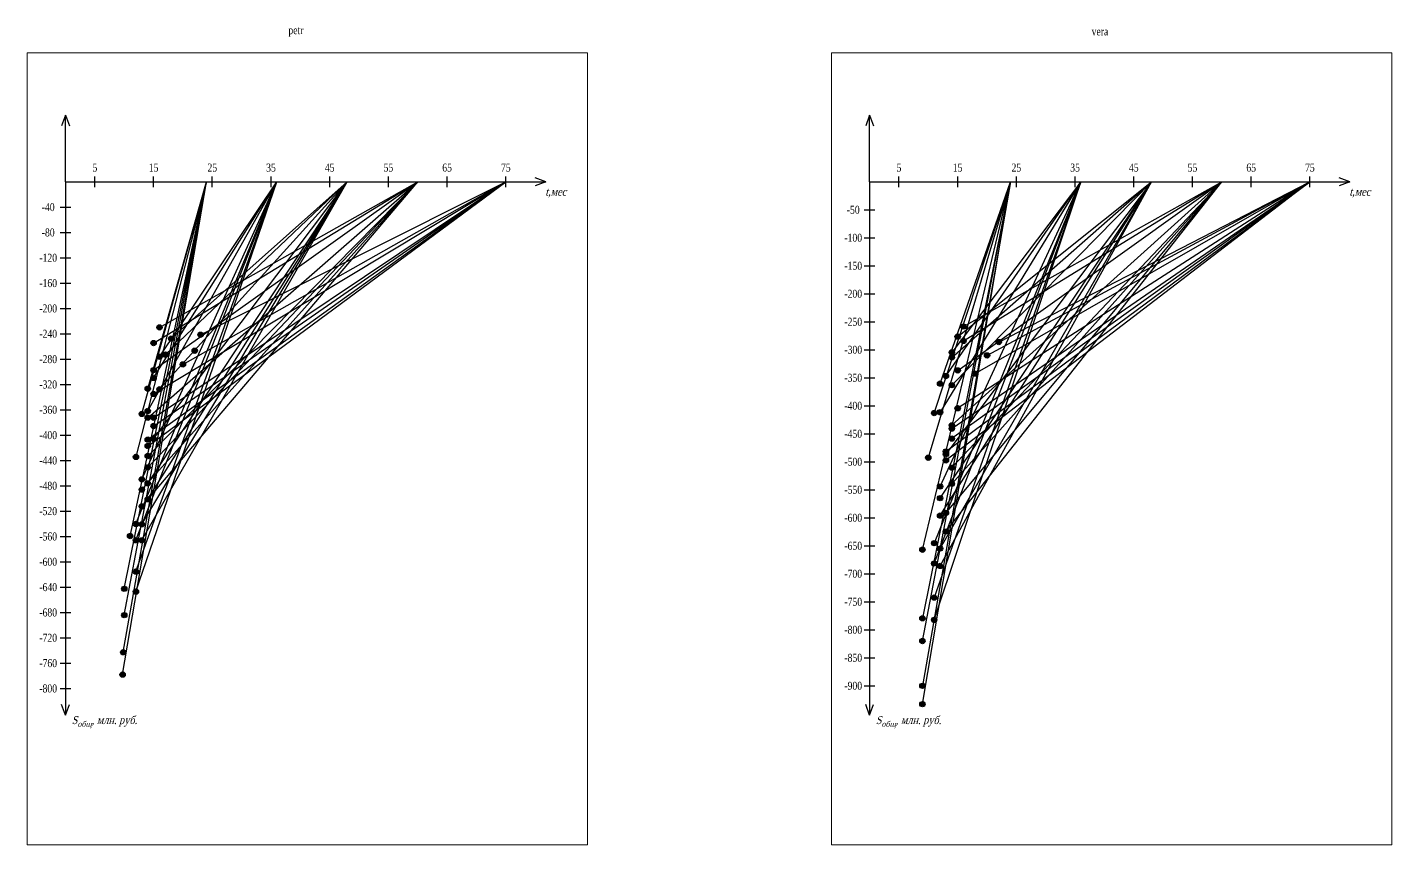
# Model space of a CAD drawing. Header units: millimetres. Extents: x -180 to 58926, y -10791 to 13515.
# Drawn here: x 9163 to 14276, y 3384 to 6449 of the extents above; entities that cross this region are included whole.
import ezdxf

# ---------------------------------------------------------------- set-up
doc = ezdxf.new("R2010")
doc.units = ezdxf.units.MM
for name, color, linetype, lineweight in [('basic', 95, 'Continuous', 30), ('text', 13, 'Continuous', 20), ('thin', 153, 'Continuous', 18)]:
    doc.layers.add(name, color=color, linetype=linetype, lineweight=lineweight)
doc.styles.add('GOST-2.304_Type-B_shrink', font='', dxfattribs={"width": 0.8})
doc.styles.add('Structures', font='isocpeur.ttf', dxfattribs={"width": 0.85, "oblique": 15})
doc.styles.get('GOST-2.304_Type-B_shrink').set_extended_font_data('GOST Common')

msp = doc.modelspace()

# ---------------------------------------------------------------- hatches: boundary and pattern name
at = {"layer": 'basic'}
h = msp.add_hatch(color=256, dxfattribs=at)
h.dxf.hatch_style = 1
h.paths.add_polyline_path([(9648.096, 5323.702, 1), (9668.096, 5323.702, 1)])
h = msp.add_hatch(color=256, dxfattribs=at)
h.dxf.hatch_style = 1
h.paths.add_polyline_path([(12661.464, 5326.949, 1), (12681.464, 5326.949, 1)])
h = msp.add_hatch(color=256, dxfattribs=at)
h.dxf.hatch_style = 1
h.paths.add_polyline_path([(9626.096, 5265.052, 1), (9646.096, 5265.052, 1)])
h = msp.add_hatch(color=256, dxfattribs=at)
h.dxf.hatch_style = 1
h.paths.add_polyline_path([(9692.096, 5281.447, 1), (9712.096, 5281.447, 1)])
h = msp.add_hatch(color=256, dxfattribs=at)
h.dxf.hatch_style = 1
h.paths.add_polyline_path([(9802.096, 5296.024, 1), (9822.096, 5296.024, 1)])
h = msp.add_hatch(color=256, dxfattribs=at)
h.dxf.hatch_style = 1
h.paths.add_polyline_path([(12639.464, 5289.239, 1), (12659.464, 5289.239, 1)])
h = msp.add_hatch(color=256, dxfattribs=at)
h.dxf.hatch_style = 1
h.paths.add_polyline_path([(12661.464, 5272.645, 1), (12681.464, 5272.645, 1)])
h = msp.add_hatch(color=256, dxfattribs=at)
h.dxf.hatch_style = 1
h.paths.add_polyline_path([(12793.464, 5268.765, 1), (12813.464, 5268.765, 1)])
h = msp.add_hatch(color=256, dxfattribs=at)
h.dxf.hatch_style = 1
h.paths.add_polyline_path([(9648.096, 5213.805, 1), (9668.096, 5213.805, 1)])
h = msp.add_hatch(color=256, dxfattribs=at)
h.dxf.hatch_style = 1
h.paths.add_polyline_path([(9670.096, 5221.696, 1), (9690.096, 5221.696, 1)])
h = msp.add_hatch(color=256, dxfattribs=at)
h.dxf.hatch_style = 1
h.paths.add_polyline_path([(9780.096, 5236.267, 1), (9800.096, 5236.267, 1)])
h = msp.add_hatch(color=256, dxfattribs=at)
h.dxf.hatch_style = 1
h.paths.add_polyline_path([(12617.464, 5229.755, 1), (12637.464, 5229.755, 1)])
h = msp.add_hatch(color=256, dxfattribs=at)
h.dxf.hatch_style = 1
h.paths.add_polyline_path([(12617.464, 5210.927, 1), (12637.464, 5210.927, 1)])
h = msp.add_hatch(color=256, dxfattribs=at)
h.dxf.hatch_style = 1
h.paths.add_polyline_path([(12749.464, 5218.521, 1), (12769.464, 5218.521, 1)])
h = msp.add_hatch(color=256, dxfattribs=at)
h.dxf.hatch_style = 1
h.paths.add_polyline_path([(9626.096, 5163.244, 1), (9646.096, 5163.244, 1)])
h = msp.add_hatch(color=256, dxfattribs=at)
h.dxf.hatch_style = 1
h.paths.add_polyline_path([(9736.096, 5184.731, 1), (9756.096, 5184.731, 1)])
h = msp.add_hatch(color=256, dxfattribs=at)
h.dxf.hatch_style = 1
h.paths.add_polyline_path([(12639.464, 5162.256, 1), (12659.464, 5162.256, 1)])
h = msp.add_hatch(color=256, dxfattribs=at)
h.dxf.hatch_style = 1
h.paths.add_polyline_path([(9626.096, 5134.24, 1), (9646.096, 5134.24, 1)])
h = msp.add_hatch(color=256, dxfattribs=at)
h.dxf.hatch_style = 1
h.paths.add_polyline_path([(12573.464, 5112.852, 1), (12593.464, 5112.852, 1)])
h = msp.add_hatch(color=256, dxfattribs=at)
h.dxf.hatch_style = 1
h.paths.add_polyline_path([(12595.464, 5141.305, 1), (12615.464, 5141.305, 1)])
h = msp.add_hatch(color=256, dxfattribs=at)
h.dxf.hatch_style = 1
h.paths.add_polyline_path([(12617.464, 5106.831, 1), (12637.464, 5106.831, 1)])
h = msp.add_hatch(color=256, dxfattribs=at)
h.dxf.hatch_style = 1
h.paths.add_polyline_path([(12705.464, 5150.518, 1), (12725.464, 5150.518, 1)])
h = msp.add_hatch(color=256, dxfattribs=at)
h.dxf.hatch_style = 1
h.paths.add_polyline_path([(9604.096, 5093.607, 1), (9624.096, 5093.607, 1)])
h = msp.add_hatch(color=256, dxfattribs=at)
h.dxf.hatch_style = 1
h.paths.add_polyline_path([(9626.096, 5074.229, 1), (9646.096, 5074.229, 1)])
h = msp.add_hatch(color=256, dxfattribs=at)
h.dxf.hatch_style = 1
h.paths.add_polyline_path([(9648.096, 5091.375, 1), (9668.096, 5091.375, 1)])
h = msp.add_hatch(color=256, dxfattribs=at)
h.dxf.hatch_style = 1
h.paths.add_polyline_path([(9604.096, 5010.328, 1), (9624.096, 5010.328, 1)])
h = msp.add_hatch(color=256, dxfattribs=at)
h.dxf.hatch_style = 1
h.paths.add_polyline_path([(12551.464, 5002.556, 1), (12571.464, 5002.556, 1)])
h = msp.add_hatch(color=256, dxfattribs=at)
h.dxf.hatch_style = 1
h.paths.add_polyline_path([(12573.464, 5005.551, 1), (12593.464, 5005.551, 1)])
h = msp.add_hatch(color=256, dxfattribs=at)
h.dxf.hatch_style = 1
h.paths.add_polyline_path([(12639.464, 5020.381, 1), (12659.464, 5020.381, 1)])
h = msp.add_hatch(color=256, dxfattribs=at)
h.dxf.hatch_style = 1
h.paths.add_polyline_path([(9582.096, 4999.158, 1), (9602.096, 4999.158, 1)])
h = msp.add_hatch(color=256, dxfattribs=at)
h.dxf.hatch_style = 1
h.paths.add_polyline_path([(9604.096, 4984.766, 1), (9624.096, 4984.766, 1)])
h = msp.add_hatch(color=256, dxfattribs=at)
h.dxf.hatch_style = 1
h.paths.add_polyline_path([(9626.096, 4984.67, 1), (9646.096, 4984.67, 1)])
h = msp.add_hatch(color=256, dxfattribs=at)
h.dxf.hatch_style = 1
h.paths.add_polyline_path([(9626.096, 4953.642, 1), (9646.096, 4953.642, 1)])
h = msp.add_hatch(color=256, dxfattribs=at)
h.dxf.hatch_style = 1
h.paths.add_polyline_path([(12617.464, 4956.71, 1), (12637.464, 4956.71, 1)])
h = msp.add_hatch(color=256, dxfattribs=at)
h.dxf.hatch_style = 1
h.paths.add_polyline_path([(9604.096, 4902.785, 1), (9624.096, 4902.785, 1)])
h = msp.add_hatch(color=256, dxfattribs=at)
h.dxf.hatch_style = 1
h.paths.add_polyline_path([(9626.096, 4905.157, 1), (9646.096, 4905.157, 1)])
h = msp.add_hatch(color=256, dxfattribs=at)
h.dxf.hatch_style = 1
h.paths.add_polyline_path([(12617.464, 4944.257, 1), (12637.464, 4944.257, 1)])
h = msp.add_hatch(color=256, dxfattribs=at)
h.dxf.hatch_style = 1
h.paths.add_polyline_path([(12617.464, 4906.619, 1), (12637.464, 4906.619, 1)])
h = msp.add_hatch(color=256, dxfattribs=at)
h.dxf.hatch_style = 1
h.paths.add_polyline_path([(9604.096, 4878.548, 1), (9624.096, 4878.548, 1)])
h = msp.add_hatch(color=256, dxfattribs=at)
h.dxf.hatch_style = 1
h.paths.add_polyline_path([(12595.464, 4858.35, 1), (12615.464, 4858.35, 1)])
h = msp.add_hatch(color=256, dxfattribs=at)
h.dxf.hatch_style = 1
h.paths.add_polyline_path([(12595.464, 4848.35, 1), (12615.464, 4848.35, 1)])
h = msp.add_hatch(color=256, dxfattribs=at)
h.dxf.hatch_style = 1
h.paths.add_polyline_path([(9560.096, 4837.706, 1), (9580.096, 4837.706, 1)])
h = msp.add_hatch(color=256, dxfattribs=at)
h.dxf.hatch_style = 1
h.paths.add_polyline_path([(9604.096, 4841.3, 1), (9624.096, 4841.3, 1)])
h = msp.add_hatch(color=256, dxfattribs=at)
h.dxf.hatch_style = 1
h.paths.add_polyline_path([(9604.096, 4798.454, 1), (9624.096, 4798.454, 1)])
h = msp.add_hatch(color=256, dxfattribs=at)
h.dxf.hatch_style = 1
h.paths.add_polyline_path([(12529.464, 4834.986, 1), (12549.464, 4834.986, 1)])
h = msp.add_hatch(color=256, dxfattribs=at)
h.dxf.hatch_style = 1
h.paths.add_polyline_path([(12595.464, 4824.972, 1), (12615.464, 4824.972, 1)])
h = msp.add_hatch(color=256, dxfattribs=at)
h.dxf.hatch_style = 1
h.paths.add_polyline_path([(12617.464, 4798.028, 1), (12637.464, 4798.028, 1)])
h = msp.add_hatch(color=256, dxfattribs=at)
h.dxf.hatch_style = 1
h.paths.add_polyline_path([(9582.096, 4753.75, 1), (9602.096, 4753.75, 1)])
h = msp.add_hatch(color=256, dxfattribs=at)
h.dxf.hatch_style = 1
h.paths.add_polyline_path([(9582.096, 4715.223, 1), (9602.096, 4715.223, 1)])
h = msp.add_hatch(color=256, dxfattribs=at)
h.dxf.hatch_style = 1
h.paths.add_polyline_path([(9604.096, 4738.754, 1), (9624.096, 4738.754, 1)])
h = msp.add_hatch(color=256, dxfattribs=at)
h.dxf.hatch_style = 1
h.paths.add_polyline_path([(12573.464, 4726.887, 1), (12593.464, 4726.887, 1)])
h = msp.add_hatch(color=256, dxfattribs=at)
h.dxf.hatch_style = 1
h.paths.add_polyline_path([(12617.464, 4737.1, 1), (12637.464, 4737.1, 1)])
h = msp.add_hatch(color=256, dxfattribs=at)
h.dxf.hatch_style = 1
h.paths.add_polyline_path([(9582.096, 4652.195, 1), (9602.096, 4652.195, 1)])
h = msp.add_hatch(color=256, dxfattribs=at)
h.dxf.hatch_style = 1
h.paths.add_polyline_path([(9604.096, 4679.056, 1), (9624.096, 4679.056, 1)])
h = msp.add_hatch(color=256, dxfattribs=at)
h.dxf.hatch_style = 1
h.paths.add_polyline_path([(12573.464, 4683.386, 1), (12593.464, 4683.386, 1)])
h = msp.add_hatch(color=256, dxfattribs=at)
h.dxf.hatch_style = 1
h.paths.add_polyline_path([(12573.464, 4617.854, 1), (12593.464, 4617.854, 1)])
h = msp.add_hatch(color=256, dxfattribs=at)
h.dxf.hatch_style = 1
h.paths.add_polyline_path([(12595.464, 4627.37, 1), (12615.464, 4627.37, 1)])
h = msp.add_hatch(color=256, dxfattribs=at)
h.dxf.hatch_style = 1
h.paths.add_polyline_path([(9538.096, 4540.988, 1), (9558.096, 4540.988, 1)])
h = msp.add_hatch(color=256, dxfattribs=at)
h.dxf.hatch_style = 1
h.paths.add_polyline_path([(9560.096, 4586.624, 1), (9580.096, 4586.624, 1)])
h = msp.add_hatch(color=256, dxfattribs=at)
h.dxf.hatch_style = 1
h.paths.add_polyline_path([(9582.096, 4585.253, 1), (9602.096, 4585.253, 1)])
h = msp.add_hatch(color=256, dxfattribs=at)
h.dxf.hatch_style = 1
h.paths.add_polyline_path([(12595.464, 4558.303, 1), (12615.464, 4558.303, 1)])
h = msp.add_hatch(color=256, dxfattribs=at)
h.dxf.hatch_style = 1
h.paths.add_polyline_path([(9560.096, 4525.447, 1), (9580.096, 4525.447, 1)])
h = msp.add_hatch(color=256, dxfattribs=at)
h.dxf.hatch_style = 1
h.paths.add_polyline_path([(9582.096, 4525.447, 1), (9602.096, 4525.447, 1)])
h = msp.add_hatch(color=256, dxfattribs=at)
h.dxf.hatch_style = 1
h.paths.add_polyline_path([(12551.464, 4514.418, 1), (12571.464, 4514.418, 1)])
h = msp.add_hatch(color=256, dxfattribs=at)
h.dxf.hatch_style = 1
h.paths.add_polyline_path([(12573.464, 4494.6, 1), (12593.464, 4494.6, 1)])
h = msp.add_hatch(color=256, dxfattribs=at)
h.dxf.hatch_style = 1
h.paths.add_polyline_path([(12507.464, 4489.731, 1), (12527.464, 4489.731, 1)])
h = msp.add_hatch(color=256, dxfattribs=at)
h.dxf.hatch_style = 1
h.paths.add_polyline_path([(9560.096, 4407.985, 1), (9580.096, 4407.985, 1)])
h = msp.add_hatch(color=256, dxfattribs=at)
h.dxf.hatch_style = 1
h.paths.add_polyline_path([(12551.464, 4438.37, 1), (12571.464, 4438.37, 1)])
h = msp.add_hatch(color=256, dxfattribs=at)
h.dxf.hatch_style = 1
h.paths.add_polyline_path([(12573.464, 4429.256, 1), (12593.464, 4429.256, 1)])
h = msp.add_hatch(color=256, dxfattribs=at)
h.dxf.hatch_style = 1
h.paths.add_polyline_path([(9516.096, 4343.199, 1), (9536.096, 4343.199, 1)])
h = msp.add_hatch(color=256, dxfattribs=at)
h.dxf.hatch_style = 1
h.paths.add_polyline_path([(9560.096, 4332.655, 1), (9580.096, 4332.655, 1)])
h = msp.add_hatch(color=256, dxfattribs=at)
h.dxf.hatch_style = 1
h.paths.add_polyline_path([(12551.464, 4310.518, 1), (12571.464, 4310.518, 1)])
h = msp.add_hatch(color=256, dxfattribs=at)
h.dxf.hatch_style = 1
h.paths.add_polyline_path([(9516.096, 4244.496, 1), (9536.096, 4244.496, 1)])
h = msp.add_hatch(color=256, dxfattribs=at)
h.dxf.hatch_style = 1
h.paths.add_polyline_path([(12507.464, 4232.68, 1), (12527.464, 4232.68, 1)])
h = msp.add_hatch(color=256, dxfattribs=at)
h.dxf.hatch_style = 1
h.paths.add_polyline_path([(12551.464, 4226.818, 1), (12571.464, 4226.818, 1)])
h = msp.add_hatch(color=256, dxfattribs=at)
h.dxf.hatch_style = 1
h.paths.add_polyline_path([(12507.464, 4147.215, 1), (12527.464, 4147.215, 1)])
h = msp.add_hatch(color=256, dxfattribs=at)
h.dxf.hatch_style = 1
h.paths.add_polyline_path([(9512.331, 4105.447, 1), (9532.331, 4105.447, 1)])
h = msp.add_hatch(color=256, dxfattribs=at)
h.dxf.hatch_style = 1
h.paths.add_polyline_path([(9510.056, 4021.447, 1), (9530.056, 4021.447, 1)])
h = msp.add_hatch(color=256, dxfattribs=at)
h.dxf.hatch_style = 1
h.paths.add_polyline_path([(12507.464, 3979.447, 1), (12527.464, 3979.447, 1)])
h = msp.add_hatch(color=256, dxfattribs=at)
h.dxf.hatch_style = 1
h.paths.add_polyline_path([(12507.464, 3910.865, 1), (12527.464, 3910.865, 1)])

# ---------------------------------------------------------------- linework, layer by layer
for p, q in [((9306.096, 6119.447), (9291.509, 6078.843)), ((9306.096, 5869.447), (9306.096, 6119.447)), ((9306.096, 6119.447), (9320.683, 6078.843)), ((12319.464, 6119.447), (12304.876, 6078.843)), ((12319.464, 5869.447), (12319.464, 6119.447)), ((12319.464, 6119.447), (12334.051, 6078.843)), ((9416.096, 5849.447), (9416.096, 5889.447)), ((9636.096, 5849.447), (9636.096, 5889.447)), ((9856.096, 5849.447), (9856.096, 5889.447)), ((10076.096, 5849.447), (10076.096, 5889.447)), ((10296.096, 5849.447), (10296.096, 5889.447)), ((10516.096, 5849.447), (10516.096, 5889.447)), ((10736.096, 5849.447), (10736.096, 5889.447)), ((10956.096, 5849.447), (10956.096, 5889.447)), ((11106.096, 5869.447), (11065.492, 5884.034)), ((12429.464, 5849.447), (12429.464, 5889.447)), ((12649.464, 5849.447), (12649.464, 5889.447)), ((12869.464, 5849.447), (12869.464, 5889.447)), ((13089.464, 5849.447), (13089.464, 5889.447)), ((13309.464, 5849.447), (13309.464, 5889.447)), ((13529.464, 5849.447), (13529.464, 5889.447)), ((13749.464, 5849.447), (13749.464, 5889.447)), ((13969.464, 5849.447), (13969.464, 5889.447)), ((14119.464, 5869.447), (14078.86, 5884.034)), ((9306.096, 5869.447), (11106.096, 5869.447)), ((9306.096, 5869.447), (9306.096, 3869.447)), ((9520.056, 4021.447), (9834.096, 5869.447)), ((9522.331, 4105.447), (9834.096, 5869.447)), ((9526.096, 4244.496), (9834.096, 5869.447)), ((9526.096, 4343.199), (9834.096, 5869.447)), ((9548.096, 4540.988), (9834.096, 5869.447)), ((9834.096, 5869.447), (9570.096, 4837.706)), ((9570.096, 4586.624), (10098.096, 5869.447)), ((9570.096, 4407.985), (10098.096, 5869.447)), ((9570.096, 4525.447), (10098.096, 5869.447)), ((9570.096, 4332.655), (10098.096, 5869.447)), ((9592.096, 4999.158), (9834.096, 5869.447)), ((9592.096, 4753.75), (10098.096, 5869.447)), ((9592.096, 4585.253), (10362.096, 5869.447)), ((9592.096, 4525.447), (10362.096, 5869.447)), ((9592.096, 4715.223), (10626.096, 5869.447)), ((9592.096, 4652.195), (10626.096, 5869.447)), ((9614.096, 4902.785), (10956.096, 5869.447)), ((9614.096, 4878.548), (10956.096, 5869.447)), ((9614.096, 5093.607), (9834.096, 5869.447)), ((9614.096, 5010.328), (10098.096, 5869.447)), ((9614.096, 4679.056), (10362.096, 5869.447)), ((9614.096, 4738.754), (10362.096, 5869.447)), ((9614.096, 4984.766), (10626.096, 5869.447)), ((9614.096, 4798.454), (10626.096, 5869.447)), ((9614.096, 4841.3), (10626.096, 5869.447)), ((9636.096, 5074.229), (10956.096, 5869.447)), ((9636.096, 4953.642), (10956.096, 5869.447)), ((9636.096, 4984.67), (10956.096, 5869.447)), ((9636.096, 5134.24), (10098.096, 5869.447)), ((9636.096, 4905.157), (10362.096, 5869.447)), ((9636.096, 5265.052), (10626.096, 5869.447)), ((9636.096, 5163.244), (10626.096, 5869.447)), ((9658.096, 5213.805), (10098.096, 5869.447)), ((9658.096, 5091.375), (10362.096, 5869.447)), ((9658.096, 5323.702), (10626.096, 5869.447)), ((9680.096, 5221.696), (10362.096, 5869.447)), ((9702.096, 5281.447), (10362.096, 5869.447)), ((9746.096, 5184.731), (10956.096, 5869.447)), ((9812.096, 5296.024), (10956.096, 5869.447)), ((11106.096, 5869.447), (11065.492, 5854.859)), ((12319.464, 5869.447), (14119.464, 5869.447)), ((12319.464, 5869.447), (12319.464, 3869.447)), ((12517.464, 4489.731), (12847.464, 5869.447)), ((12847.464, 5869.447), (12517.464, 4232.68)), ((12517.464, 4147.215), (12847.464, 5869.447)), ((12847.464, 5869.447), (12517.464, 3979.447)), ((12517.464, 3910.865), (12847.464, 5869.447)), ((12847.464, 5869.447), (12539.464, 4834.986)), ((12561.464, 5002.556), (12847.464, 5869.447)), ((13111.464, 5869.447), (12561.464, 4514.418)), ((12561.464, 4438.37), (13111.464, 5869.447)), ((13111.464, 5869.447), (12561.464, 4310.518)), ((12561.464, 4226.818), (13111.464, 5869.447)), ((12583.464, 5112.852), (12847.464, 5869.447)), ((13111.464, 5869.447), (12583.464, 5005.551)), ((12583.464, 4726.887), (13111.464, 5869.447)), ((12583.464, 4617.854), (13375.464, 5869.447)), ((12583.464, 4683.386), (13375.464, 5869.447)), ((12583.464, 4494.6), (13375.464, 5869.447)), ((12583.464, 4429.256), (13375.464, 5869.447)), ((12605.464, 4858.35), (13969.464, 5869.447)), ((13969.464, 5869.447), (12605.464, 4824.972)), ((12605.464, 5141.305), (13111.464, 5869.447)), ((13375.464, 5869.447), (12605.464, 4848.35)), ((12605.464, 4627.37), (13639.464, 5869.447)), ((12605.464, 4558.303), (13639.464, 5869.447)), ((12627.464, 4944.257), (13969.464, 5869.447)), ((13969.464, 5869.447), (12627.464, 4906.619)), ((13111.464, 5869.447), (12627.464, 5229.755)), ((12627.464, 5106.831), (13375.464, 5869.447)), ((12627.464, 5210.927), (13375.464, 5869.447)), ((12627.464, 4956.71), (13639.464, 5869.447)), ((12627.464, 4737.1), (13639.464, 5869.447)), ((12627.464, 4798.028), (13639.464, 5869.447)), ((13969.464, 5869.447), (12649.464, 5020.381)), ((12649.464, 5289.239), (13375.464, 5869.447)), ((12649.464, 5162.256), (13639.464, 5869.447)), ((12671.464, 5272.645), (13639.464, 5869.447)), ((12671.464, 5326.949), (13639.464, 5869.447)), ((12715.464, 5150.518), (13969.464, 5869.447)), ((13969.464, 5869.447), (12759.464, 5218.521)), ((12803.464, 5268.765), (13969.464, 5869.447)), ((14119.464, 5869.447), (14078.86, 5854.859)), ((9286.096, 5774.447), (9326.096, 5774.447)), ((12299.464, 5764.447), (12339.464, 5764.447)), ((9286.096, 5679.447), (9326.096, 5679.447)), ((12299.464, 5659.447), (12339.464, 5659.447)), ((9286.096, 5584.447), (9326.096, 5584.447)), ((12299.464, 5554.447), (12339.464, 5554.447)), ((9286.096, 5489.447), (9326.096, 5489.447)), ((12299.464, 5449.447), (12339.464, 5449.447)), ((9286.096, 5394.447), (9326.096, 5394.447)), ((12299.464, 5344.447), (12339.464, 5344.447)), ((9286.096, 5299.447), (9326.096, 5299.447)), ((12299.464, 5239.447), (12339.464, 5239.447)), ((9286.096, 5204.447), (9326.096, 5204.447)), ((12299.464, 5134.447), (12339.464, 5134.447)), ((9286.096, 5109.447), (9326.096, 5109.447)), ((9286.096, 5014.447), (9326.096, 5014.447)), ((12299.464, 5029.447), (12339.464, 5029.447)), ((9286.096, 4919.447), (9326.096, 4919.447)), ((12299.464, 4924.447), (12339.464, 4924.447)), ((9286.096, 4824.447), (9326.096, 4824.447)), ((12299.464, 4819.447), (12339.464, 4819.447)), ((9286.096, 4729.447), (9326.096, 4729.447)), ((12299.464, 4714.447), (12339.464, 4714.447)), ((9286.096, 4634.447), (9326.096, 4634.447)), ((12299.464, 4609.447), (12339.464, 4609.447)), ((9286.096, 4539.447), (9326.096, 4539.447)), ((12299.464, 4504.447), (12339.464, 4504.447)), ((9286.096, 4444.447), (9326.096, 4444.447)), ((12299.464, 4399.447), (12339.464, 4399.447)), ((9286.096, 4349.447), (9326.096, 4349.447)), ((9286.096, 4254.447), (9326.096, 4254.447)), ((12299.464, 4294.447), (12339.464, 4294.447)), ((9286.096, 4159.447), (9326.096, 4159.447)), ((12299.464, 4189.447), (12339.464, 4189.447)), ((9286.096, 4064.447), (9326.096, 4064.447)), ((12299.464, 4084.447), (12339.464, 4084.447)), ((9286.096, 3969.447), (9326.096, 3969.447)), ((12299.464, 3979.447), (12339.464, 3979.447)), ((9306.096, 3869.447), (9291.509, 3910.051)), ((9306.096, 3869.447), (9320.683, 3910.051)), ((12319.464, 3869.447), (12304.876, 3910.051)), ((12319.464, 3869.447), (12334.051, 3910.051))]:
    msp.add_line(p, q, dxfattribs=at)
for centre in [(9658.096, 5323.702), (12671.464, 5326.949), (9636.096, 5265.052), (9702.096, 5281.447), (9812.096, 5296.024), (12649.464, 5289.239), (12671.464, 5272.645), (12803.464, 5268.765), (9658.096, 5213.805), (9680.096, 5221.696), (9790.096, 5236.267), (12627.464, 5229.755), (12627.464, 5210.927), (12759.464, 5218.521), (9636.096, 5163.244), (9746.096, 5184.731), (12649.464, 5162.256), (9636.096, 5134.24), (12583.464, 5112.852), (12605.464, 5141.305), (12627.464, 5106.831), (12715.464, 5150.518), (9614.096, 5093.607), (9636.096, 5074.229), (9658.096, 5091.375), (9614.096, 5010.328), (12561.464, 5002.556), (12583.464, 5005.551), (12649.464, 5020.381), (9592.096, 4999.158), (9614.096, 4984.766), (9636.096, 4984.67), (9636.096, 4953.642), (12627.464, 4956.71), (9614.096, 4902.785), (9636.096, 4905.157), (12627.464, 4944.257), (12627.464, 4906.619), (9614.096, 4878.548), (12605.464, 4858.35), (12605.464, 4848.35), (9570.096, 4837.706), (9614.096, 4841.3), (9614.096, 4798.454), (12539.464, 4834.986), (12605.464, 4824.972), (12627.464, 4798.028), (9592.096, 4753.75), (9592.096, 4715.223), (9614.096, 4738.754), (12583.464, 4726.887), (12627.464, 4737.1), (9592.096, 4652.195), (9614.096, 4679.056), (12583.464, 4683.386), (12583.464, 4617.854), (12605.464, 4627.37), (9548.096, 4540.988), (9570.096, 4586.624), (9592.096, 4585.253), (12605.464, 4558.303), (9570.096, 4525.447), (9592.096, 4525.447), (12561.464, 4514.418), (12583.464, 4494.6), (12517.464, 4489.731), (9570.096, 4407.985), (12561.464, 4438.37), (12583.464, 4429.256), (9526.096, 4343.199), (9570.096, 4332.655), (12561.464, 4310.518), (9526.096, 4244.496), (12517.464, 4232.68), (12561.464, 4226.818), (12517.464, 4147.215), (9522.331, 4105.447), (9520.056, 4021.447), (12517.464, 3979.447), (12517.464, 3910.865)]:
    msp.add_circle(centre, 10, dxfattribs=at)
at = {"layer": 'thin'}
for p, q in [((9162.738, 6353.68), (11262.738, 6353.68)), ((9162.738, 3383.68), (9162.738, 6353.68)), ((11262.738, 6353.68), (11262.738, 3383.68)), ((12176.106, 6353.68), (14276.106, 6353.68)), ((12176.106, 3383.68), (12176.106, 6353.68)), ((14276.106, 6353.68), (14276.106, 3383.68)), ((11262.738, 3383.68), (9162.738, 3383.68)), ((14276.106, 3383.68), (12176.106, 3383.68))]:
    msp.add_line(p, q, dxfattribs=at)

# ---------------------------------------------------------------- texts
at = {"layer": 'text', "char_height": 30, "attachment_point": 5, "style": 'GOST-2.304_Type-B_shrink'}
for s, insert in [('{\\fTimes New Roman|b0|i0|c0|p18;petr}', (10169.369, 6433.343)), ('{\\fTimes New Roman|b0|i0|c0|p18;vera}', (13182.736, 6433.343)), ('{\\fTimes New Roman|b0|i0|c204|p18;5}', (9416.096, 5922.653)), ('{\\fTimes New Roman|b0|i0|c204|p18;15}', (9636.096, 5922.653)), ('{\\fTimes New Roman|b0|i0|c204|p18;25}', (9856.096, 5922.653)), ('{\\fTimes New Roman|b0|i0|c204|p18;35}', (10076.096, 5922.653)), ('{\\fTimes New Roman|b0|i0|c204|p18;45}', (10296.096, 5922.653)), ('{\\fTimes New Roman|b0|i0|c204|p18;55}', (10516.096, 5922.653)), ('{\\fTimes New Roman|b0|i0|c204|p18;65}', (10736.096, 5922.653)), ('{\\fTimes New Roman|b0|i0|c204|p18;75}', (10956.096, 5922.653)), ('{\\fTimes New Roman|b0|i0|c204|p18;5}', (12429.464, 5922.653)), ('{\\fTimes New Roman|b0|i0|c204|p18;15}', (12649.464, 5922.653)), ('{\\fTimes New Roman|b0|i0|c204|p18;25}', (12869.464, 5922.653)), ('{\\fTimes New Roman|b0|i0|c204|p18;35}', (13089.464, 5922.653)), ('{\\fTimes New Roman|b0|i0|c204|p18;45}', (13309.464, 5922.653)), ('{\\fTimes New Roman|b0|i0|c204|p18;55}', (13529.464, 5922.653)), ('{\\fTimes New Roman|b0|i0|c204|p18;65}', (13749.464, 5922.653)), ('{\\fTimes New Roman|b0|i0|c204|p18;75}', (13969.464, 5922.653)), ('{\\fTimes New Roman|b0|i0|c204|p18;-\\fTimes New Roman|b0|i0|c0|p18;4\\fTimes New Roman|b0|i0|c204|p18;0}', (9241.086, 5774.447)), ('{\\fTimes New Roman|b0|i0|c204|p18;-\\fTimes New Roman|b0|i0|c0|p18;5\\fTimes New Roman|b0|i0|c204|p18;0}', (12258.104, 5764.447)), ('{\\fTimes New Roman|b0|i0|c204|p18;-\\fTimes New Roman|b0|i0|c0|p18;8\\fTimes New Roman|b0|i0|c204|p18;0}', (9241.086, 5679.447)), ('{\\fTimes New Roman|b0|i0|c204|p18;-\\fTimes New Roman|b0|i0|c0|p18;10\\fTimes New Roman|b0|i0|c204|p18;0}', (12258.104, 5659.447)), ('{\\fTimes New Roman|b0|i0|c204|p18;-\\fTimes New Roman|b0|i0|c0|p18;12\\fTimes New Roman|b0|i0|c204|p18;0}', (9241.086, 5584.447)), ('{\\fTimes New Roman|b0|i0|c204|p18;-\\fTimes New Roman|b0|i0|c0|p18;15\\fTimes New Roman|b0|i0|c204|p18;0}', (12258.104, 5554.447)), ('{\\fTimes New Roman|b0|i0|c204|p18;-\\fTimes New Roman|b0|i0|c0|p18;16\\fTimes New Roman|b0|i0|c204|p18;0}', (9241.086, 5489.447)), ('{\\fTimes New Roman|b0|i0|c204|p18;-\\fTimes New Roman|b0|i0|c0|p18;20\\fTimes New Roman|b0|i0|c204|p18;0}', (12258.104, 5449.447)), ('{\\fTimes New Roman|b0|i0|c204|p18;-\\fTimes New Roman|b0|i0|c0|p18;20\\fTimes New Roman|b0|i0|c204|p18;0}', (9241.086, 5394.447)), ('{\\fTimes New Roman|b0|i0|c204|p18;-\\fTimes New Roman|b0|i0|c0|p18;25\\fTimes New Roman|b0|i0|c204|p18;0}', (12258.104, 5344.447)), ('{\\fTimes New Roman|b0|i0|c204|p18;-\\fTimes New Roman|b0|i0|c0|p18;24\\fTimes New Roman|b0|i0|c204|p18;0}', (9241.086, 5299.447)), ('{\\fTimes New Roman|b0|i0|c204|p18;-\\fTimes New Roman|b0|i0|c0|p18;28\\fTimes New Roman|b0|i0|c204|p18;0}', (9241.086, 5204.447)), ('{\\fTimes New Roman|b0|i0|c204|p18;-\\fTimes New Roman|b0|i0|c0|p18;30\\fTimes New Roman|b0|i0|c204|p18;0}', (12258.104, 5239.447)), ('{\\fTimes New Roman|b0|i0|c204|p18;-\\fTimes New Roman|b0|i0|c0|p18;32\\fTimes New Roman|b0|i0|c204|p18;0}', (9241.086, 5109.447)), ('{\\fTimes New Roman|b0|i0|c204|p18;-\\fTimes New Roman|b0|i0|c0|p18;35\\fTimes New Roman|b0|i0|c204|p18;0}', (12258.104, 5134.447)), ('{\\fTimes New Roman|b0|i0|c204|p18;-\\fTimes New Roman|b0|i0|c0|p18;36\\fTimes New Roman|b0|i0|c204|p18;0}', (9241.086, 5014.447)), ('{\\fTimes New Roman|b0|i0|c204|p18;-\\fTimes New Roman|b0|i0|c0|p18;40\\fTimes New Roman|b0|i0|c204|p18;0}', (12258.104, 5029.447)), ('{\\fTimes New Roman|b0|i0|c204|p18;-\\fTimes New Roman|b0|i0|c0|p18;40\\fTimes New Roman|b0|i0|c204|p18;0}', (9241.086, 4919.447)), ('{\\fTimes New Roman|b0|i0|c204|p18;-\\fTimes New Roman|b0|i0|c0|p18;45\\fTimes New Roman|b0|i0|c204|p18;0}', (12258.104, 4924.447)), ('{\\fTimes New Roman|b0|i0|c204|p18;-\\fTimes New Roman|b0|i0|c0|p18;44\\fTimes New Roman|b0|i0|c204|p18;0}', (9241.086, 4824.447)), ('{\\fTimes New Roman|b0|i0|c204|p18;-\\fTimes New Roman|b0|i0|c0|p18;50\\fTimes New Roman|b0|i0|c204|p18;0}', (12258.104, 4819.447)), ('{\\fTimes New Roman|b0|i0|c204|p18;-\\fTimes New Roman|b0|i0|c0|p18;48\\fTimes New Roman|b0|i0|c204|p18;0}', (9241.086, 4729.447)), ('{\\fTimes New Roman|b0|i0|c204|p18;-\\fTimes New Roman|b0|i0|c0|p18;55\\fTimes New Roman|b0|i0|c204|p18;0}', (12258.104, 4714.447)), ('{\\fTimes New Roman|b0|i0|c204|p18;-\\fTimes New Roman|b0|i0|c0|p18;52\\fTimes New Roman|b0|i0|c204|p18;0}', (9241.086, 4634.447)), ('{\\fTimes New Roman|b0|i0|c204|p18;-\\fTimes New Roman|b0|i0|c0|p18;60\\fTimes New Roman|b0|i0|c204|p18;0}', (12258.104, 4609.447)), ('{\\fTimes New Roman|b0|i0|c204|p18;-\\fTimes New Roman|b0|i0|c0|p18;56\\fTimes New Roman|b0|i0|c204|p18;0}', (9241.086, 4539.447)), ('{\\fTimes New Roman|b0|i0|c204|p18;-\\fTimes New Roman|b0|i0|c0|p18;65\\fTimes New Roman|b0|i0|c204|p18;0}', (12258.104, 4504.447)), ('{\\fTimes New Roman|b0|i0|c204|p18;-\\fTimes New Roman|b0|i0|c0|p18;60\\fTimes New Roman|b0|i0|c204|p18;0}', (9241.086, 4444.447)), ('{\\fTimes New Roman|b0|i0|c204|p18;-\\fTimes New Roman|b0|i0|c0|p18;70\\fTimes New Roman|b0|i0|c204|p18;0}', (12258.104, 4399.447)), ('{\\fTimes New Roman|b0|i0|c204|p18;-\\fTimes New Roman|b0|i0|c0|p18;64\\fTimes New Roman|b0|i0|c204|p18;0}', (9241.086, 4349.447)), ('{\\fTimes New Roman|b0|i0|c204|p18;-\\fTimes New Roman|b0|i0|c0|p18;75\\fTimes New Roman|b0|i0|c204|p18;0}', (12258.104, 4294.447)), ('{\\fTimes New Roman|b0|i0|c204|p18;-\\fTimes New Roman|b0|i0|c0|p18;68\\fTimes New Roman|b0|i0|c204|p18;0}', (9241.086, 4254.447)), ('{\\fTimes New Roman|b0|i0|c204|p18;-\\fTimes New Roman|b0|i0|c0|p18;80\\fTimes New Roman|b0|i0|c204|p18;0}', (12258.104, 4189.447)), ('{\\fTimes New Roman|b0|i0|c204|p18;-\\fTimes New Roman|b0|i0|c0|p18;72\\fTimes New Roman|b0|i0|c204|p18;0}', (9241.086, 4159.447)), ('{\\fTimes New Roman|b0|i0|c204|p18;-\\fTimes New Roman|b0|i0|c0|p18;85\\fTimes New Roman|b0|i0|c204|p18;0}', (12258.104, 4084.447)), ('{\\fTimes New Roman|b0|i0|c204|p18;-\\fTimes New Roman|b0|i0|c0|p18;76\\fTimes New Roman|b0|i0|c204|p18;0}', (9241.086, 4064.447)), ('{\\fTimes New Roman|b0|i0|c204|p18;-\\fTimes New Roman|b0|i0|c0|p18;90\\fTimes New Roman|b0|i0|c204|p18;0}', (12258.104, 3979.447)), ('{\\fTimes New Roman|b0|i0|c204|p18;-\\fTimes New Roman|b0|i0|c0|p18;80\\fTimes New Roman|b0|i0|c204|p18;0}', (9241.086, 3969.447))]:
    msp.add_mtext_dynamic_manual_height_columns(s, width=30, gutter_width=125, heights=[0], dxfattribs=dict(at, insert=insert))
at = {"layer": 'text', "char_height": 30, "attachment_point": 5, "style": 'Structures'}
for s, insert, width in [('{\\fTimes New Roman|b0|i0|c0|p18;t,\\fTimes New Roman|b0|i0|c204|p18;мес}', (11143.481, 5829.112), 118.5502), ('{\\fTimes New Roman|b0|i0|c0|p18;t,\\fTimes New Roman|b0|i0|c204|p18;мес}', (14156.848, 5829.112), 118.5502), ('\\A1;{\\fTimes New Roman|b0|i0|c0|p18;S\\fTimes New Roman|b0|i0|c204|p18;\\H0.7x;\\S^ общ;\\fTimes New Roman|b0|i0|c0|p18;\\H1.42857x;,\\fTimes New Roman|b0|i0|c204|p18; млн. руб.}', (9451.94, 3845.982), 265.29858), ('\\A1;{\\fTimes New Roman|b0|i0|c0|p18;S\\fTimes New Roman|b0|i0|c204|p18;\\H0.7x;\\S^ общ;\\fTimes New Roman|b0|i0|c0|p18;\\H1.42857x;,\\fTimes New Roman|b0|i0|c204|p18; млн. руб.}', (12465.307, 3845.982), 265.29858)]:
    msp.add_mtext(s, dxfattribs=dict(at, insert=insert, width=width))

doc.saveas('drawing.dxf')
